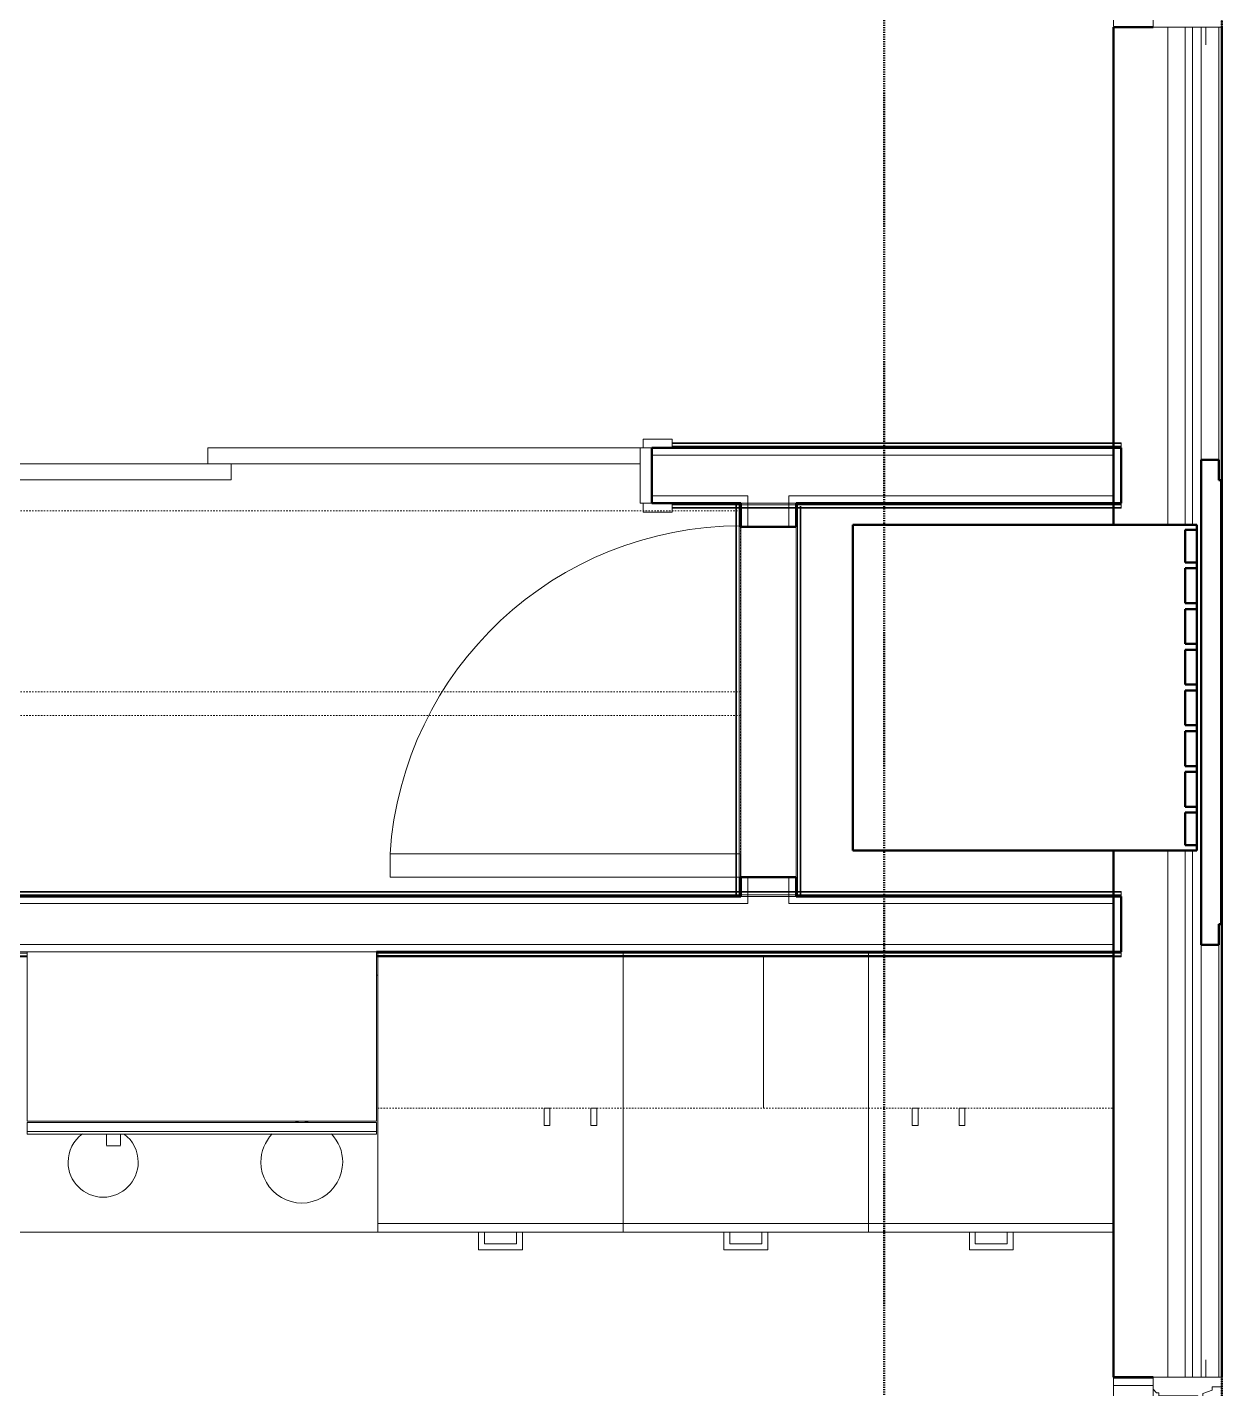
# Model space of a CAD drawing. Header units: inches. Extents: x -4218 to -1830, y 9767 to 12426.
# Drawn here: x -2169.8 to -2067.5, y 10203.4 to 10320 of the extents above; entities that cross this region are included whole.
import ezdxf

# ---------------------------------------------------------------- set-up
doc = ezdxf.new("R2010")
doc.units = ezdxf.units.IN
doc.header["$MEASUREMENT"] = 0
doc.linetypes.add('Dash', pattern=[0.25, 0.125, -0.125])
doc.linetypes.add('Dash 1_16_', pattern=[0.125, 0.0625, -0.0625])
for name, color, linetype, lineweight in [('0-1', 7, 'Continuous', 5), ('0-2', 253, 'Continuous', 9), ('A-DOOR-1', 7, 'Continuous', 9), ('A-DOOR-2', 50, 'Continuous', 20), ('A-DOOR-FRAM-1', 50, 'Continuous', 20), ('A-GENM', 5, 'Continuous', 9), ('A-GENM-7', 5, 'Continuous', 50), ('A-GLAZ-1', 151, 'Continuous', 9), ('A-GLAZ-2', 151, 'Continuous', 20), ('A-GLAZ-3', 151, 'Continuous', 50), ('A-WALL', 113, 'Continuous', 13), ('A-WALL-1', 250, 'Continuous', 50), ('A-WALL-2', 10, 'Continuous', 13), ('A-WALL-3', 254, 'Continuous', 9), ('A-WALL-4', 253, 'Continuous', 9), ('A-WALL-5', 252, 'Continuous', 9), ('A-WALL-6', 7, 'Continuous', 9), ('A-WALL-8', 113, 'Continuous', 9), ('A-WALL-9', 113, 'Continuous', 50), ('C-PROP-LINE-1', 91, 'Dash 1_16_', 50), ('Q-CASE-1', 252, 'Continuous', 9), ('Q-CASE-2', 7, 'Continuous', 9), ('Q-CASE-3', 253, 'Continuous', 9), ('Q-CASE-4', 7, 'Dash', 9), ('Q-CASE-5', 254, 'Continuous', 9), ('Q-CASE-HDLN-1', 7, 'Dash', 9), ('Q-SPCQ-1', 7, 'Continuous', 9)]:
    doc.layers.add(name, color=color, linetype=linetype, lineweight=lineweight)

# ---------------------------------------------------------------- blocks, each defined once
blk = doc.blocks.new('Basic Wall _ INT - W4BØF - _5_8 GYP - 2X4 WOOD_BATT_ - 5_8 GYP_ - ___-2694697-BACKGROUND - 3RD FLOOR')
at = {"layer": 'A-WALL-4'}
for p, q in [((-2266.07, 10245.6), (-2266.08, 10245.57)), ((-2266, 10245.78), (-2266.03, 10245.71)), ((-2265.94, 10245.93), (-2266, 10245.78)), ((-2265.91, 10245.99), (-2265.94, 10245.93)), ((-2109.02, 10245.93), (-2109.14, 10245.93)), ((-2108.93, 10245.93), (-2109.02, 10245.93)), ((-2108.87, 10245.93), (-2108.93, 10245.93)), ((-2103.97, 10245.93), (-2108.72, 10245.93)), ((-2108.72, 10245.57), (-2103.97, 10245.57)), ((-2103.77, 10245.93), (-2103.83, 10245.93)), ((-2103.68, 10245.93), (-2103.77, 10245.93)), ((-2103.56, 10245.93), (-2103.68, 10245.93)), ((-2076.17, 10245.93), (-2076.8, 10245.93)), ((-2076.8, 10245.57), (-2076.17, 10245.57)), ((-2076.17, 10245.93), (-2076.17, 10245.99)), ((-2076.17, 10245.78), (-2076.17, 10245.93)), ((-2076.17, 10245.71), (-2076.17, 10245.78)), ((-2076.17, 10245.57), (-2076.17, 10245.6))]:
    blk.add_line(p, q, dxfattribs=at)
at = {"layer": 'A-WALL-5'}
for p, q in [((-2266.08, 10245.57), (-2108.72, 10245.57)), ((-2109.14, 10245.93), (-2265.94, 10245.93)), ((-2109.02, 10245.99), (-2109.14, 10245.99)), ((-2108.93, 10245.99), (-2109.02, 10245.99)), ((-2108.87, 10245.99), (-2108.93, 10245.99)), ((-2103.97, 10245.99), (-2108.72, 10245.99)), ((-2103.97, 10245.7), (-2108.72, 10245.7)), ((-2103.97, 10245.57), (-2076.8, 10245.57)), ((-2103.77, 10245.99), (-2103.83, 10245.99)), ((-2103.68, 10245.99), (-2103.77, 10245.99)), ((-2103.56, 10245.99), (-2103.68, 10245.99)), ((-2076.8, 10245.93), (-2103.56, 10245.93)), ((-2076.17, 10245.99), (-2076.8, 10245.99)), ((-2076.17, 10245.7), (-2076.8, 10245.7)), ((-2076.17, 10245.99), (-2076.17, 10245.7)), ((-2076.17, 10245.7), (-2076.17, 10245.64)), ((-2076.17, 10245.64), (-2076.17, 10245.62)), ((-2076.17, 10245.62), (-2076.17, 10245.57))]:
    blk.add_line(p, q, dxfattribs=at)
at = {"layer": 'A-WALL-6'}
for p, q in [((-2108.72, 10245.7), (-2266.03, 10245.7)), ((-2109.14, 10245.99), (-2265.91, 10245.99)), ((-2076.8, 10245.7), (-2103.97, 10245.7)), ((-2076.8, 10245.99), (-2103.56, 10245.99))]:
    blk.add_line(p, q, dxfattribs=at)
at = {"layer": 'A-WALL-6', "flags": 128}
for points in [[(-2266.07, 10245.62), (-2266.06, 10245.64), (-2266.05, 10245.66), (-2266.04, 10245.67), (-2266.04, 10245.69), (-2266.03, 10245.7), (-2266.03, 10245.7)], [(-2266.03, 10245.7), (-2266.02, 10245.72), (-2266, 10245.78), (-2265.96, 10245.87), (-2265.91, 10245.99)]]:
    blk.add_lwpolyline(points, dxfattribs=at)
blk = doc.blocks.new('Basic Wall _ INT - W4BØF - _5_8 GYP - 2X4 WOOD_BATT_ - 5_8 GYP_ - ___-2694698-BACKGROUND - 3RD FLOOR')
at = {"layer": 'A-WALL-3'}
for p, q in [((-2203.03, 10240.82), (-2169.78, 10240.82)), ((-2169.78, 10240.47), (-2203.03, 10240.47)), ((-2139.89, 10240.82), (-2076.8, 10240.82)), ((-2076.8, 10240.47), (-2139.89, 10240.47))]:
    blk.add_line(p, q, dxfattribs=at)
at = {"layer": 'A-WALL-4'}
for p, q in [((-2268.2, 10240.47), (-2268.22, 10240.41)), ((-2268.14, 10240.62), (-2268.2, 10240.47)), ((-2268.11, 10240.68), (-2268.13, 10240.62)), ((-2268.05, 10240.82), (-2268.06, 10240.8)), ((-2243.82, 10240.47), (-2243.94, 10240.47)), ((-2243.73, 10240.47), (-2243.82, 10240.47)), ((-2243.67, 10240.47), (-2243.73, 10240.47)), ((-2243.53, 10240.82), (-2238.78, 10240.82)), ((-2238.79, 10240.47), (-2243.52, 10240.47)), ((-2238.57, 10240.47), (-2238.63, 10240.47)), ((-2238.48, 10240.47), (-2238.57, 10240.47)), ((-2238.36, 10240.47), (-2238.48, 10240.47)), ((-2203.03, 10240.7), (-2169.78, 10240.7)), ((-2139.89, 10240.7), (-2076.8, 10240.7)), ((-2076.8, 10240.82), (-2076.17, 10240.82)), ((-2076.17, 10240.47), (-2076.8, 10240.47)), ((-2076.17, 10240.8), (-2076.17, 10240.82)), ((-2076.17, 10240.62), (-2076.17, 10240.68)), ((-2076.17, 10240.47), (-2076.17, 10240.62)), ((-2076.17, 10240.41), (-2076.17, 10240.47))]:
    blk.add_line(p, q, dxfattribs=at)
at = {"layer": 'A-WALL-5'}
for p, q in [((-2243.94, 10240.47), (-2268.2, 10240.47)), ((-2268.05, 10240.82), (-2243.53, 10240.82)), ((-2243.82, 10240.41), (-2243.94, 10240.41)), ((-2243.73, 10240.41), (-2243.82, 10240.41)), ((-2243.67, 10240.41), (-2243.73, 10240.41)), ((-2243.52, 10240.7), (-2239.42, 10240.7)), ((-2238.79, 10240.41), (-2243.51, 10240.41)), ((-2239.4, 10240.7), (-2238.78, 10240.7)), ((-2238.78, 10240.82), (-2203.03, 10240.82)), ((-2238.57, 10240.41), (-2238.63, 10240.41)), ((-2238.48, 10240.41), (-2238.57, 10240.41)), ((-2238.36, 10240.41), (-2238.48, 10240.41)), ((-2203.03, 10240.47), (-2238.36, 10240.47)), ((-2169.78, 10240.41), (-2203.03, 10240.41)), ((-2076.17, 10240.41), (-2139.89, 10240.41)), ((-2076.8, 10240.7), (-2076.17, 10240.7)), ((-2076.17, 10240.82), (-2076.17, 10240.78)), ((-2076.17, 10240.78), (-2076.17, 10240.7)), ((-2076.17, 10240.7), (-2076.17, 10240.41))]:
    blk.add_line(p, q, dxfattribs=at)
at = {"layer": 'A-WALL-6'}
for p, q in [((-2243.94, 10240.41), (-2268.22, 10240.41)), ((-2268.1, 10240.7), (-2243.52, 10240.7)), ((-2238.78, 10240.7), (-2203.03, 10240.7)), ((-2203.03, 10240.41), (-2238.36, 10240.41))]:
    blk.add_line(p, q, dxfattribs=at)
at = {"layer": 'A-WALL-6', "flags": 128}
for points in [[(-2268.22, 10240.41), (-2268.17, 10240.53), (-2268.13, 10240.62), (-2268.11, 10240.68), (-2268.1, 10240.7)], [(-2268.1, 10240.7), (-2268.1, 10240.7), (-2268.1, 10240.71), (-2268.09, 10240.72), (-2268.09, 10240.74), (-2268.08, 10240.76), (-2268.07, 10240.78)]]:
    blk.add_lwpolyline(points, dxfattribs=at)
blk = doc.blocks.new('Basic Wall _ INT - W4BØF - _5_8 GYP - 2X4 WOOD_BATT_ - 5_8 GYP_ - ___-2694700-BACKGROUND - 3RD FLOOR')
at = {"layer": 'A-WALL-4'}
for p, q in [((-2109.02, 10278.87), (-2109.14, 10278.87)), ((-2108.93, 10278.87), (-2109.02, 10278.87)), ((-2108.87, 10278.87), (-2108.93, 10278.87)), ((-2108.72, 10279.22), (-2103.97, 10279.22)), ((-2103.97, 10278.87), (-2108.72, 10278.87)), ((-2103.77, 10278.87), (-2103.83, 10278.87)), ((-2103.68, 10278.87), (-2103.77, 10278.87)), ((-2103.56, 10278.87), (-2103.68, 10278.87)), ((-2076.8, 10279.22), (-2076.17, 10279.22)), ((-2076.17, 10278.87), (-2076.8, 10278.87)), ((-2076.17, 10279.2), (-2076.17, 10279.22)), ((-2076.17, 10279.02), (-2076.17, 10279.08)), ((-2076.17, 10278.93), (-2076.17, 10279.02)), ((-2076.17, 10278.87), (-2076.17, 10278.93)), ((-2076.17, 10278.81), (-2076.17, 10278.87))]:
    blk.add_line(p, q, dxfattribs=at)
at = {"layer": 'A-WALL-5'}
for p, q in [((-2114.57, 10279.22), (-2108.72, 10279.22)), ((-2109.14, 10278.87), (-2114.57, 10278.87)), ((-2109.02, 10278.81), (-2109.14, 10278.81)), ((-2108.93, 10278.81), (-2109.02, 10278.81)), ((-2108.87, 10278.81), (-2108.93, 10278.81)), ((-2108.72, 10279.1), (-2108.14, 10279.1)), ((-2103.97, 10278.81), (-2108.72, 10278.81)), ((-2108.1, 10279.1), (-2104.01, 10279.1)), ((-2103.97, 10279.22), (-2076.8, 10279.22)), ((-2103.77, 10278.81), (-2103.83, 10278.81)), ((-2103.68, 10278.81), (-2103.77, 10278.81)), ((-2103.56, 10278.81), (-2103.68, 10278.81)), ((-2076.8, 10278.87), (-2103.56, 10278.87)), ((-2076.8, 10279.1), (-2076.17, 10279.1)), ((-2076.17, 10278.81), (-2076.8, 10278.81)), ((-2076.17, 10279.22), (-2076.17, 10279.18)), ((-2076.17, 10279.18), (-2076.17, 10279.14)), ((-2076.17, 10279.14), (-2076.17, 10279.1)), ((-2076.17, 10279.1), (-2076.17, 10279.08)), ((-2076.17, 10279.08), (-2076.17, 10278.81))]:
    blk.add_line(p, q, dxfattribs=at)
at = {"layer": 'A-WALL-6'}
for p, q in [((-2114.57, 10279.1), (-2108.72, 10279.1)), ((-2109.14, 10278.81), (-2114.57, 10278.81)), ((-2103.97, 10279.1), (-2076.8, 10279.1)), ((-2076.8, 10278.81), (-2103.56, 10278.81))]:
    blk.add_line(p, q, dxfattribs=at)
blk = doc.blocks.new('Basic Wall _ INT - W4BØF - _5_8 GYP - 2X4 WOOD_BATT_ - 5_8 GYP_ - ___-2694699-BACKGROUND - 3RD FLOOR')
at = {"layer": 'A-WALL-4'}
for p, q in [((-2076.17, 10284.33), (-2076.8, 10284.33)), ((-2076.17, 10284.33), (-2076.17, 10284.39)), ((-2076.17, 10284.18), (-2076.17, 10284.33)), ((-2076.17, 10284.11), (-2076.17, 10284.18)), ((-2076.8, 10283.97), (-2076.17, 10283.97)), ((-2076.17, 10283.97), (-2076.17, 10284))]:
    blk.add_line(p, q, dxfattribs=at)
at = {"layer": 'A-WALL-5'}
for p, q in [((-2076.8, 10284.33), (-2114.57, 10284.33)), ((-2076.17, 10284.39), (-2076.8, 10284.39)), ((-2076.17, 10284.1), (-2076.8, 10284.1)), ((-2076.17, 10284.39), (-2076.17, 10284.27)), ((-2076.17, 10284.27), (-2076.17, 10284.1)), ((-2076.17, 10284.1), (-2076.17, 10284.02)), ((-2076.17, 10284.1), (-2076.17, 10284.1)), ((-2114.57, 10283.97), (-2076.8, 10283.97)), ((-2076.17, 10284.02), (-2076.17, 10283.97))]:
    blk.add_line(p, q, dxfattribs=at)
at = {"layer": 'A-WALL-6'}
for p, q in [((-2076.8, 10284.39), (-2114.57, 10284.39)), ((-2076.8, 10284.1), (-2114.57, 10284.1))]:
    blk.add_line(p, q, dxfattribs=at)
blk = doc.blocks.new('Basic Wall _ INT - W4BØF - _5_8 GYP - 2X4 WOOD_BATT_ - 5_8 GYP_ - ___-2694702-BACKGROUND - 3RD FLOOR')
at = {"layer": 'A-WALL-3'}
for p, q in [((-2103.95, 10279.22), (-2103.97, 10279.22)), ((-2103.77, 10279.22), (-2103.83, 10279.22)), ((-2103.62, 10279.22), (-2103.77, 10279.22)), ((-2103.56, 10279.22), (-2103.62, 10279.22)), ((-2103.97, 10245.57), (-2103.95, 10245.57)), ((-2103.83, 10245.57), (-2103.77, 10245.57)), ((-2103.77, 10245.57), (-2103.62, 10245.57)), ((-2103.62, 10245.57), (-2103.56, 10245.57))]:
    blk.add_line(p, q, dxfattribs=at)
at = {"layer": 'A-WALL-4'}
for p, q in [((-2103.91, 10279.22), (-2103.85, 10279.22)), ((-2103.85, 10279.22), (-2103.56, 10279.22)), ((-2103.62, 10278.99), (-2103.62, 10278.93)), ((-2103.62, 10278.89), (-2103.62, 10278.81)), ((-2103.85, 10245.57), (-2103.91, 10245.57)), ((-2103.56, 10245.57), (-2103.85, 10245.57)), ((-2103.62, 10245.99), (-2103.62, 10245.89)), ((-2103.62, 10245.87), (-2103.62, 10245.79)), ((-2103.62, 10245.78), (-2103.62, 10245.73))]:
    blk.add_line(p, q, dxfattribs=at)
at = {"layer": 'A-WALL-5'}
for p, q in [((-2103.97, 10279.22), (-2103.93, 10279.22)), ((-2103.97, 10277.22), (-2103.97, 10279.22)), ((-2103.93, 10279.22), (-2103.91, 10279.22)), ((-2103.62, 10278.81), (-2103.62, 10245.99)), ((-2103.56, 10278.99), (-2103.56, 10278.93)), ((-2103.56, 10278.89), (-2103.56, 10278.81)), ((-2103.97, 10245.57), (-2103.97, 10247.22)), ((-2103.93, 10245.57), (-2103.97, 10245.57)), ((-2103.91, 10245.57), (-2103.93, 10245.57)), ((-2103.56, 10245.99), (-2103.56, 10245.89)), ((-2103.56, 10245.87), (-2103.56, 10245.79)), ((-2103.56, 10245.78), (-2103.56, 10245.73))]:
    blk.add_line(p, q, dxfattribs=at)
at = {"layer": 'A-WALL-6'}
for p, q in [((-2103.85, 10245.57), (-2103.85, 10279.22)), ((-2103.56, 10278.81), (-2103.56, 10245.99))]:
    blk.add_line(p, q, dxfattribs=at)
blk = doc.blocks.new('Basic Wall _ INT - W4BØF - _5_8 GYP - 2X4 WOOD_BATT_ - 5_8 GYP_ - ___-2694701-BACKGROUND - 3RD FLOOR')
at = {"layer": 'A-WALL-3'}
for p, q in [((-2109.07, 10279.22), (-2109.14, 10279.22)), ((-2108.93, 10279.22), (-2109.07, 10279.22)), ((-2108.86, 10279.22), (-2108.93, 10279.22)), ((-2108.72, 10279.22), (-2108.75, 10279.22)), ((-2109.14, 10245.57), (-2109.07, 10245.57)), ((-2109.07, 10245.57), (-2108.93, 10245.57)), ((-2108.93, 10245.57), (-2108.86, 10245.57)), ((-2108.75, 10245.57), (-2108.72, 10245.57))]:
    blk.add_line(p, q, dxfattribs=at)
at = {"layer": 'A-WALL-4'}
for p, q in [((-2109.14, 10279.22), (-2108.85, 10279.22)), ((-2109.07, 10279.07), (-2109.07, 10279.02)), ((-2109.07, 10279), (-2109.07, 10278.93)), ((-2109.07, 10278.91), (-2109.07, 10278.81)), ((-2108.85, 10279.22), (-2108.79, 10279.22)), ((-2108.85, 10245.57), (-2109.14, 10245.57)), ((-2109.07, 10245.99), (-2109.07, 10245.89)), ((-2109.07, 10245.87), (-2109.07, 10245.79)), ((-2109.07, 10245.78), (-2109.07, 10245.73)), ((-2108.79, 10245.57), (-2108.85, 10245.57))]:
    blk.add_line(p, q, dxfattribs=at)
at = {"layer": 'A-WALL-5'}
for p, q in [((-2109.14, 10279.07), (-2109.14, 10279.02)), ((-2109.14, 10279.01), (-2109.14, 10278.93)), ((-2109.14, 10278.91), (-2109.14, 10278.81)), ((-2109.07, 10278.81), (-2109.07, 10245.99)), ((-2108.79, 10279.22), (-2108.77, 10279.22)), ((-2108.77, 10279.22), (-2108.72, 10279.22)), ((-2108.72, 10277.22), (-2108.72, 10279.22)), ((-2108.72, 10245.57), (-2108.72, 10247.22)), ((-2109.14, 10245.99), (-2109.14, 10245.89)), ((-2109.14, 10245.87), (-2109.14, 10245.79)), ((-2109.14, 10245.78), (-2109.14, 10245.73)), ((-2108.77, 10245.57), (-2108.79, 10245.57)), ((-2108.72, 10245.57), (-2108.77, 10245.57))]:
    blk.add_line(p, q, dxfattribs=at)
at = {"layer": 'A-WALL-6'}
for p, q in [((-2109.14, 10278.81), (-2109.14, 10245.99)), ((-2108.85, 10279.22), (-2108.85, 10245.57))]:
    blk.add_line(p, q, dxfattribs=at)
blk = doc.blocks.new('SWING - SINGLE - FLUSH - 30_ x 70_ - MAGIC PAK DOOR - ACOUSTICAL SEAL - IN CLOSET-3199408-BACKGROUND - 3RD FLOOR')
at = {"layer": 'A-DOOR-1'}
blk.add_arc((15, -2.375), 30.067, 180, 266.18593, dxfattribs=at)
at = {"layer": 'A-DOOR-2'}
for p, q in [((13, -2.375), (13, -32.375)), ((15, -2.375), (13, -2.375)), ((15, -2.375), (15, -32.375)), ((15, -32.375), (13, -32.375))]:
    blk.add_line(p, q, dxfattribs=at)
blk = doc.blocks.new('SLIDING - FLUSH - 6-0 x 6-8-3203588-BACKGROUND - 3RD FLOOR')
at = {"layer": 'A-DOOR-1'}
for p, q in [((-38.75, 3.25), (-36.25, 3.25)), ((-38.75, 2.5), (-38.75, 3.25)), ((-36.25, 2.5), (-38.75, 2.5)), ((-36.25, 3.25), (-36.25, 2.5)), ((36.25, 3.25), (38.75, 3.25)), ((36.25, 2.5), (36.25, 3.25)), ((38.75, 2.5), (36.25, 2.5)), ((38.75, 3.25), (38.75, 2.5)), ((-38.75, -2.25), (-36.25, -2.25)), ((-38.75, -3), (-38.75, -2.25)), ((-36.25, -2.25), (-36.25, -3)), ((36.25, -2.25), (38.75, -2.25)), ((36.25, -3), (36.25, -2.25)), ((38.75, -2.25), (38.75, -3)), ((-36.25, -3), (-38.75, -3)), ((38.75, -3), (36.25, -3))]:
    blk.add_line(p, q, dxfattribs=at)
at = {"layer": 'A-DOOR-2'}
for p, q in [((-1, -0.875), (-1, 0.5)), ((-1, 0.5), (36, 0.5)), ((36, 0.5), (36, -0.875)), ((-36, -2.25), (-36, -0.875)), ((-36, -0.875), (1, -0.875)), ((36, -0.875), (-1, -0.875)), ((1, -0.875), (1, -2.25)), ((1, -2.25), (-36, -2.25))]:
    blk.add_line(p, q, dxfattribs=at)
at = {"layer": 'A-DOOR-FRAM-1'}
for p, q in [((-37, -2.25), (-37, 2.5)), ((-37, 2.5), (-36, 2.5)), ((-36, 2.5), (-36, -2.25)), ((36, 2.5), (37, 2.5)), ((36, -2.25), (36, 2.5)), ((37, 2.5), (37, -2.25)), ((-36, -2.25), (-37, -2.25)), ((37, -2.25), (36, -2.25))]:
    blk.add_line(p, q, dxfattribs=at)
blk = doc.blocks.new('OD_CW_Closet - OD_CW_Closet-2067908-BACKGROUND - 3RD FLOOR')
at = {"layer": 'Q-CASE-HDLN-1'}
for p, q in [((158.05, 24), (0.74, 24)), ((0.74, 24), (0.74, -9)), ((158.05, -9), (158.05, 24)), ((0.74, 8.5), (158.05, 8.5)), ((0.74, 6.5), (158.05, 6.5)), ((0.74, -9), (158.05, -9))]:
    blk.add_line(p, q, dxfattribs=at)
blk = doc.blocks.new('Range - 24_ x 30_-V36-BACKGROUND - 3RD FLOOR')
at = {"layer": 'Q-SPCQ-1'}
blk.add_line((0, -22), (0.12, -22), dxfattribs=at)
for centre, radius, start, end in [((6.5, -6), 3.5, 360, 180), ((23.5, -6), 3, 0, 180), ((6.5, -6), 3.5, 180, 223.5648), ((6.5, -6), 3.5, 316.389, 0), ((23.5, -6), 3, 180, 233.3258), ((23.5, -6), 3, 306.1227, 0), ((6.5, -6), 3.5, 261.0228, 278.9772)]:
    blk.add_arc(centre, radius, start, end, dxfattribs=at)
blk = doc.blocks.new('Base Cabinet 4 Drawer 254 - Base Cabinet 4 Drawer 254 21_-2556168-BACKGROUND - 3RD FLOOR')
at = {"layer": 'Q-CASE-1'}
for p, q in [((-9.76, -23.25), (-9.76, -0.37)), ((11.24, -0.37), (11.24, -23.25)), ((-9.76, -23.25), (-9.76, -24)), ((11.24, -23.25), (-9.76, -23.25)), ((11.24, -24), (11.24, -23.25)), ((-9.76, -24), (11.24, -24)), ((-1.14, -24), (-0.64, -24)), ((2.61, -24), (2.11, -24))]:
    blk.add_line(p, q, dxfattribs=at)
at = {"layer": 'Q-CASE-2'}
for p, q in [((-1.14, -24), (-1.14, -25.5)), ((-0.64, -25), (-0.64, -24)), ((2.11, -24), (2.11, -25)), ((2.61, -25.5), (2.61, -24)), ((-1.14, -25.5), (2.61, -25.5)), ((2.11, -25), (-0.64, -25))]:
    blk.add_line(p, q, dxfattribs=at)
at = {"layer": 'Q-CASE-3'}
for p, q in [((-9.76, -0.37), (-9.76, 0)), ((11.24, 0), (11.24, -0.37)), ((-1.14, -24), (-0.64, -24)), ((2.61, -24), (2.11, -24))]:
    blk.add_line(p, q, dxfattribs=at)
at = {"layer": 'Q-CASE-5'}
for p, q in [((-9.76, 0), (11.24, 0)), ((-1.14, -24), (-0.64, -24)), ((-1.14, -24), (-0.64, -24)), ((2.61, -24), (2.11, -24)), ((2.61, -24), (2.11, -24))]:
    blk.add_line(p, q, dxfattribs=at)
blk = doc.blocks.new('Base Cabinet 3 Drawer 230 - Base Cabinet 3 Drawer 230 21_-2554957-BACKGROUND - 3RD FLOOR')
at = {"layer": 'Q-CASE-1'}
for p, q in [((-9.76, -23.25), (-9.76, -0.37)), ((11.24, -0.37), (11.24, -23.25)), ((-9.76, -23.25), (-9.76, -24)), ((11.24, -23.25), (-9.76, -23.25)), ((11.24, -24), (11.24, -23.25)), ((-9.76, -24), (11.24, -24)), ((-1.14, -24), (-0.64, -24)), ((2.61, -24), (2.11, -24))]:
    blk.add_line(p, q, dxfattribs=at)
at = {"layer": 'Q-CASE-2'}
for p, q in [((-1.14, -24), (-1.14, -25.5)), ((-0.64, -25), (-0.64, -24)), ((2.11, -24), (2.11, -25)), ((2.61, -25.5), (2.61, -24)), ((-1.14, -25.5), (2.61, -25.5)), ((2.11, -25), (-0.64, -25))]:
    blk.add_line(p, q, dxfattribs=at)
at = {"layer": 'Q-CASE-3'}
for p, q in [((-9.76, -0.37), (-9.76, 0)), ((11.24, 0), (11.24, -0.37)), ((-1.14, -24), (-0.64, -24)), ((2.61, -24), (2.11, -24))]:
    blk.add_line(p, q, dxfattribs=at)
at = {"layer": 'Q-CASE-5'}
for p, q in [((-9.76, 0), (11.24, 0)), ((-1.14, -24), (-0.64, -24)), ((2.61, -24), (2.11, -24))]:
    blk.add_line(p, q, dxfattribs=at)
blk = doc.blocks.new('Base Cabinet 3 Drawer 230 - Base Cabinet 3 Drawer 230 21_-V30-BACKGROUND - 3RD FLOOR')
at = {"layer": 'Q-CASE-1'}
for p, q in [((-9.76, -23.25), (-9.76, -0.37)), ((11.24, 0), (11.24, -23.25)), ((-9.76, -23.25), (-9.76, -24)), ((11.21, -23.25), (-9.76, -23.25)), ((11.24, -24), (11.24, -23.25)), ((-9.76, -24), (11.21, -24)), ((-1.14, -24), (-0.64, -24)), ((2.61, -24), (2.11, -24))]:
    blk.add_line(p, q, dxfattribs=at)
at = {"layer": 'Q-CASE-2'}
for p, q in [((-1.14, -24), (-1.14, -25.5)), ((-0.64, -25), (-0.64, -24)), ((2.11, -24), (2.11, -25)), ((2.61, -25.5), (2.61, -24)), ((-1.14, -25.5), (2.61, -25.5)), ((2.11, -25), (-0.64, -25))]:
    blk.add_line(p, q, dxfattribs=at)
at = {"layer": 'Q-CASE-3'}
for p, q in [((-9.76, -0.37), (-9.76, 0)), ((-1.14, -24), (-0.64, -24)), ((2.61, -24), (2.11, -24))]:
    blk.add_line(p, q, dxfattribs=at)
at = {"layer": 'Q-CASE-5'}
for p, q in [((-9.76, 0), (11.21, 0)), ((-1.14, -24), (-0.64, -24)), ((2.61, -24), (2.11, -24))]:
    blk.add_line(p, q, dxfattribs=at)
blk = doc.blocks.new('300 Series Wall Hung Cabinet_302 - 30_ X 36_-2572944-BACKGROUND - 3RD FLOOR')
at = {"layer": 'Q-CASE-2'}
for p, q in [((-2.25, -13.19), (-1.76, -13.19)), ((-2.25, -13.19), (-2.25, -14.69)), ((-1.76, -14.69), (-1.76, -13.19)), ((1.75, -13.19), (2.24, -13.19)), ((1.75, -13.19), (1.75, -14.69)), ((2.24, -14.69), (2.24, -13.19)), ((-2.25, -14.69), (-1.76, -14.69)), ((1.75, -14.69), (2.24, -14.69))]:
    blk.add_line(p, q, dxfattribs=at)
at = {"layer": 'Q-CASE-4'}
for p, q in [((15, -0.19), (-15, -0.19)), ((-15, -0.19), (-15, -13.19)), ((15, -13.19), (15, -0.19)), ((-15, -13.19), (15, -13.19))]:
    blk.add_line(p, q, dxfattribs=at)
blk = doc.blocks.new('30quot_MicrowaveVent_11166 - 70cm miele oven-2804781-BACKGROUND - 3RD FLOOR')
at = {"layer": 'Q-CASE-2'}
for p, q in [((8.88, 16.6), (7.69, 16.6)), ((7.69, 15.63), (7.69, 16.55)), ((8.88, 16.55), (8.88, 15.63)), ((15.68, 15.6), (-14.2, 15.6)), ((-14.2, 15.39), (-14.2, 15.6)), ((-14.2, 14.61), (-14.2, 15.39)), ((15.68, 15.39), (-14.2, 15.39)), ((15.68, 15.6), (15.68, 15.39)), ((15.68, 15.39), (15.68, 14.61)), ((15.68, 14.61), (-14.2, 14.61)), ((-14.2, 0), (-14.2, 14.49)), ((-14.2, 14.49), (15.68, 14.49)), ((15.68, 14.49), (15.68, 0)), ((-14.2, 0), (15.68, 0))]:
    blk.add_line(p, q, dxfattribs=at)
blk = doc.blocks.new('300 Series Wall Hung Cabinet_302 - 33_ X 36_-2610350-BACKGROUND - 3RD FLOOR')
at = {"layer": 'Q-CASE-2'}
for p, q in [((-2.25, -13.19), (-1.76, -13.19)), ((-2.25, -13.19), (-2.25, -14.69)), ((-1.76, -14.69), (-1.76, -13.19)), ((1.75, -13.19), (2.24, -13.19)), ((1.75, -13.19), (1.75, -14.69)), ((2.24, -14.69), (2.24, -13.19)), ((-2.25, -14.69), (-1.76, -14.69)), ((1.75, -14.69), (2.24, -14.69))]:
    blk.add_line(p, q, dxfattribs=at)
at = {"layer": 'Q-CASE-4'}
for p, q in [((16.5, -0.19), (-16.5, -0.19)), ((-16.5, -0.19), (-16.5, -13.19)), ((16.5, -13.19), (16.5, -0.19)), ((-16.5, -13.19), (16.5, -13.19))]:
    blk.add_line(p, q, dxfattribs=at)
blk = doc.blocks.new('CTR - 1st Phase - Unit Layouts_rvt-1-BACKGROUND - 3RD FLOOR')
at = {"layer": 'A-WALL-1'}
for p, q in [((-2076.17, 10283.97), (-2116.32, 10283.97)), ((-2116.32, 10283.97), (-2116.32, 10279.22)), ((-2076.17, 10283.35), (-2076.17, 10283.97)), ((-2076.17, 10279.85), (-2076.17, 10283.35)), ((-2076.17, 10279.22), (-2076.17, 10279.85)), ((-2116.32, 10279.22), (-2108.72, 10279.22)), ((-2108.72, 10279.22), (-2108.72, 10277.22)), ((-2103.97, 10279.22), (-2076.17, 10279.22)), ((-2103.97, 10277.22), (-2103.97, 10279.22)), ((-2108.72, 10277.22), (-2103.97, 10277.22)), ((-2108.72, 10247.22), (-2108.72, 10245.57)), ((-2103.97, 10247.22), (-2108.72, 10247.22)), ((-2103.97, 10245.57), (-2103.97, 10247.22)), ((-2108.72, 10245.57), (-2266.08, 10245.57)), ((-2076.17, 10245.57), (-2103.97, 10245.57)), ((-2076.17, 10244.95), (-2076.17, 10245.57)), ((-2076.17, 10241.45), (-2076.17, 10244.95)), ((-2076.17, 10240.82), (-2076.17, 10241.45)), ((-2139.89, 10240.82), (-2076.17, 10240.82)), ((-2076.8, 10240.82), (-2139.89, 10240.82)), ((-2139.89, 10240.45), (-2076.8, 10240.45)), ((-2076.8, 10240.45), (-2076.8, 10240.82))]:
    blk.add_line(p, q, dxfattribs=at)
at = {"layer": 'A-WALL-2'}
for p, q in [((-2116.32, 10283.35), (-2076.8, 10283.35)), ((-2076.8, 10279.85), (-2076.8, 10283.35)), ((-2116.32, 10279.85), (-2108.1, 10279.85)), ((-2108.1, 10279.22), (-2108.1, 10279.85)), ((-2104.6, 10279.85), (-2076.8, 10279.85)), ((-2104.6, 10279.22), (-2104.6, 10279.85)), ((-2108.1, 10277.22), (-2108.1, 10279.22)), ((-2104.6, 10277.22), (-2104.6, 10279.22)), ((-2108.1, 10245.57), (-2108.1, 10247.22)), ((-2104.6, 10245.57), (-2104.6, 10247.22)), ((-2108.1, 10244.95), (-2108.1, 10245.57)), ((-2104.6, 10244.95), (-2104.6, 10245.57)), ((-2266.34, 10244.95), (-2108.1, 10244.95)), ((-2104.6, 10244.95), (-2076.8, 10244.95)), ((-2076.8, 10241.45), (-2076.8, 10244.95)), ((-2239.4, 10241.45), (-2076.8, 10241.45))]:
    blk.add_line(p, q, dxfattribs=at)
at = {"layer": 'A-WALL-3'}
for p, q in [((-2076.17, 10283.97), (-2076.8, 10283.97)), ((-2109.14, 10279.22), (-2108.87, 10279.22)), ((-2108.72, 10279.07), (-2108.72, 10279.02)), ((-2108.72, 10279), (-2108.72, 10278.93)), ((-2108.72, 10278.91), (-2108.72, 10278.81)), ((-2103.97, 10278.93), (-2103.97, 10278.99)), ((-2103.97, 10278.81), (-2103.97, 10278.89)), ((-2103.83, 10279.22), (-2103.56, 10279.22)), ((-2076.8, 10279.22), (-2076.17, 10279.22)), ((-2108.87, 10245.57), (-2109.14, 10245.57)), ((-2108.72, 10245.99), (-2108.72, 10245.89)), ((-2108.72, 10245.87), (-2108.72, 10245.79)), ((-2108.72, 10245.78), (-2108.72, 10245.73)), ((-2103.97, 10245.89), (-2103.97, 10245.99)), ((-2103.97, 10245.79), (-2103.97, 10245.87)), ((-2103.97, 10245.73), (-2103.97, 10245.78)), ((-2103.56, 10245.57), (-2103.83, 10245.57)), ((-2076.17, 10245.57), (-2076.8, 10245.57)), ((-2139.89, 10240.82), (-2076.8, 10240.82)), ((-2076.8, 10240.82), (-2076.17, 10240.82))]:
    blk.add_line(p, q, dxfattribs=at)
at = {"layer": 'A-WALL-4'}
for p, q in [((-2116.32, 10279.22), (-2116.32, 10283.97)), ((-2076.8, 10283.97), (-2114.57, 10283.97)), ((-2076.17, 10283.97), (-2076.17, 10279.22)), ((-2114.57, 10279.22), (-2109.14, 10279.22)), ((-2108.72, 10278.81), (-2108.72, 10245.99)), ((-2103.97, 10245.99), (-2103.97, 10278.81)), ((-2103.56, 10279.22), (-2076.8, 10279.22)), ((-2109.14, 10245.57), (-2266.08, 10245.57)), ((-2076.8, 10245.57), (-2103.56, 10245.57)), ((-2076.17, 10245.57), (-2076.17, 10240.82)), ((-2076.8, 10240.82), (-2139.89, 10240.82)), ((-2076.8, 10240.82), (-2076.8, 10240.45))]:
    blk.add_line(p, q, dxfattribs=at)
at = {"layer": 'A-WALL-5'}
for p, q in [((-2103.97, 10277.22), (-2108.72, 10277.22)), ((-2108.72, 10247.22), (-2103.97, 10247.22)), ((-2139.89, 10240.45), (-2076.8, 10240.45))]:
    blk.add_line(p, q, dxfattribs=at)
at = {"layer": 'A-WALL-6'}
for p, q in [((-2108.72, 10247.22), (-2108.72, 10277.22)), ((-2103.97, 10277.22), (-2103.97, 10247.22))]:
    blk.add_line(p, q, dxfattribs=at)
at = {"layer": 'A-WALL-8'}
for p, q in [((-2076.8, 10240.82), (-2139.89, 10240.82)), ((-2139.89, 10240.82), (-2076.8, 10240.82)), ((-2076.8, 10240.45), (-2076.8, 10240.82)), ((-2076.8, 10240.82), (-2076.8, 10240.45)), ((-2076.8, 10216.82), (-2076.8, 10240.45)), ((-2076.8, 10240.45), (-2076.8, 10216.82)), ((-2203.03, 10216.82), (-2076.8, 10216.82)), ((-2076.8, 10216.82), (-2203.03, 10216.82))]:
    blk.add_line(p, q, dxfattribs=at)
at = {"layer": '0-2'}
for name, p in [('Basic Wall _ INT - W4BØF - _5_8 GYP - 2X4 WOOD_BATT_ - 5_8 GYP_ - ___-2694699-BACKGROUND - 3RD FLOOR', (0, 0)), ('Basic Wall _ INT - W4BØF - _5_8 GYP - 2X4 WOOD_BATT_ - 5_8 GYP_ - ___-2694700-BACKGROUND - 3RD FLOOR', (0, 0)), ('Basic Wall _ INT - W4BØF - _5_8 GYP - 2X4 WOOD_BATT_ - 5_8 GYP_ - ___-2694701-BACKGROUND - 3RD FLOOR', (0, 0)), ('Basic Wall _ INT - W4BØF - _5_8 GYP - 2X4 WOOD_BATT_ - 5_8 GYP_ - ___-2694702-BACKGROUND - 3RD FLOOR', (0, 0)), ('Basic Wall _ INT - W4BØF - _5_8 GYP - 2X4 WOOD_BATT_ - 5_8 GYP_ - ___-2694697-BACKGROUND - 3RD FLOOR', (0, 0)), ('Basic Wall _ INT - W4BØF - _5_8 GYP - 2X4 WOOD_BATT_ - 5_8 GYP_ - ___-2694698-BACKGROUND - 3RD FLOOR', (0, 0)), ('Base Cabinet 4 Drawer 254 - Base Cabinet 4 Drawer 254 21_-2556168-BACKGROUND - 3RD FLOOR', (-2130.01, 10240.82)), ('300 Series Wall Hung Cabinet_302 - 33_ X 36_-2610350-BACKGROUND - 3RD FLOOR', (-2123.28, 10240.64)), ('Base Cabinet 3 Drawer 230 - Base Cabinet 3 Drawer 230 21_-2554957-BACKGROUND - 3RD FLOOR', (-2109.01, 10240.82)), ('300 Series Wall Hung Cabinet_302 - 30_ X 36_-2572944-BACKGROUND - 3RD FLOOR', (-2091.78, 10240.64)), ('Base Cabinet 3 Drawer 230 - Base Cabinet 3 Drawer 230 21_-V30-BACKGROUND - 3RD FLOOR', (-2088.01, 10240.82))]:
    blk.add_blockref(name, p, dxfattribs=at)
for name, p, rotation in [('SLIDING - FLUSH - 6-0 x 6-8-3203588-BACKGROUND - 3RD FLOOR', (-2153.32, 10281.72), 180), ('OD_CW_Closet - OD_CW_Closet-2067908-BACKGROUND - 3RD FLOOR', (-2107.99, 10269.57), 180), ('SWING - SINGLE - FLUSH - 30_ x 70_ - MAGIC PAK DOOR - ACOUSTICAL SEAL - IN CLOSET-3199408-BACKGROUND - 3RD FLOOR', (-2106.35, 10262.22), 269.9999999998828), ('30quot_MicrowaveVent_11166 - 70cm miele oven-2804781-BACKGROUND - 3RD FLOOR', (-2154.1, 10240.82), 180), ('Range - 24_ x 30_-V36-BACKGROUND - 3RD FLOOR', (-2139.78, 10216.82), 180)]:
    blk.add_blockref(name, p, dxfattribs=dict(at, rotation=rotation))
blk = doc.blocks.new('Perforated Panel at Magic-Pak - hvac panel - 3rd floor-2657949-BACKGROUND - 3RD FLOOR')
at = {"layer": 'A-GLAZ-3'}
for p, q in [((19.01, 4.62), (-19.01, 4.62)), ((-19.01, 4.62), (-19.01, 4.56)), ((-19.01, 4.56), (19.01, 4.56)), ((19.01, 4.56), (19.01, 4.62))]:
    blk.add_line(p, q, dxfattribs=at)
blk = doc.blocks.new('Window-Double_Hung-Andersen-400_Series-Tilt_Wash - DOUBLE HUNG - COTTAGE - 3RD FLOOR-2888628-BACKGROUND - 3RD FLOOR')
at = {"layer": 'A-GLAZ-1'}
for p, q in [((-15.7, 2.44), (15.7, 2.44)), ((-16.29, 2.31), (-15.7, 2.31)), ((-16.29, 1.94), (-15.7, 1.94)), ((-15.82, 2.31), (-15.82, 1.94)), ((-15.7, 2.31), (15.7, 2.31)), ((-15.7, 1.94), (15.7, 1.94)), ((-15.7, 1.81), (15.7, 1.81)), ((16.29, 2.31), (15.7, 2.31)), ((16.29, 1.94), (15.7, 1.94)), ((15.82, 2.31), (15.82, 1.94)), ((-16.29, 0.37), (-15.7, 0.37)), ((-15.82, 0.37), (-15.82, 0)), ((-15.7, 0.5), (15.7, 0.5)), ((-15.7, 0.37), (15.7, 0.37)), ((16.29, 0.37), (15.7, 0.37)), ((15.82, 0.37), (15.82, 0)), ((-16.29, 0), (-15.7, 0)), ((-15.7, 0), (15.7, 0)), ((-15.7, -0.13), (15.7, -0.13)), ((16.29, 0), (15.7, 0)), ((18.95, -1.25), (-18.95, -1.25)), ((-18.95, -1.25), (-18.95, -4.63)), ((-18.32, -1.25), (-18.32, -4.63)), ((18.32, -1.25), (18.32, -4.63)), ((18.95, -4.63), (18.95, -1.25)), ((-19.01, -4.13), (-19.01, -2.63)), ((-19.01, -2.63), (-18.95, -2.63)), ((18.95, -2.63), (19.01, -2.63)), ((19.01, -2.63), (19.01, -4.13)), ((-18.95, -4.13), (-19.01, -4.13)), ((-18.95, -4.63), (18.95, -4.63)), ((19.01, -4.13), (18.95, -4.13))]:
    blk.add_line(p, q, dxfattribs=at)
at = {"layer": 'A-GLAZ-2'}
for p, q in [((19.01, 4.62), (-19.01, 4.62)), ((-19.01, 4.62), (-19.01, -1.25)), ((-18.2, 4.62), (-18.2, 3.81)), ((-18.2, 3.81), (-17.92, 3.81)), ((-17.92, 3.81), (-17.61, 3)), ((17.92, 3.81), (17.61, 3)), ((18.2, 3.81), (17.92, 3.81)), ((18.2, 4.62), (18.2, 3.81)), ((19.01, -1.25), (19.01, 4.62)), ((-19.01, 3.25), (-20.51, 3.25)), ((-17.61, 3), (-17.14, 3)), ((-17.42, 2.56), (-16.57, 2.56)), ((-17.42, 2.56), (-17.42, -0.75)), ((-17.14, 3), (-17.14, 2.56)), ((-15.86, 2.78), (-16.57, 2.78)), ((-16.57, 2.44), (-16.57, 2.78)), ((-15.7, 2.44), (-16.57, 2.44)), ((-16.29, 2.44), (-16.29, 1.81)), ((-15.86, 2.78), (-15.7, 2.44)), ((15.86, 2.78), (15.7, 2.44)), ((15.7, 2.44), (16.57, 2.44)), ((15.86, 2.78), (16.57, 2.78)), ((16.29, 2.44), (16.29, 1.81)), ((16.57, 2.44), (16.57, 2.78)), ((17.42, 2.56), (16.57, 2.56)), ((17.14, 3), (17.14, 2.56)), ((17.61, 3), (17.14, 3)), ((17.42, 2.56), (17.42, -0.75)), ((19.01, 3.25), (20.51, 3.25)), ((-17.42, 1.19), (-15.86, 1.19)), ((-15.7, 1.81), (-16.29, 1.81)), ((-15.86, 1.19), (-15.7, 1.81)), ((15.7, 1.81), (16.29, 1.81)), ((15.86, 1.19), (15.7, 1.81)), ((17.42, 1.19), (15.86, 1.19)), ((-17.42, 0.62), (-16.57, 0.62)), ((-15.86, 0.84), (-16.57, 0.84)), ((-16.57, 0.5), (-16.57, 0.84)), ((-15.7, 0.5), (-16.57, 0.5)), ((-16.29, 0.5), (-16.29, -0.13)), ((-15.86, 0.84), (-15.7, 0.5)), ((15.86, 0.84), (15.7, 0.5)), ((15.7, 0.5), (16.57, 0.5)), ((15.86, 0.84), (16.57, 0.84)), ((16.29, 0.5), (16.29, -0.13)), ((16.57, 0.5), (16.57, 0.84)), ((17.42, 0.62), (16.57, 0.62)), ((-17.67, -0.97), (-18, -1.25)), ((-17.67, -0.97), (-17.67, -0.75)), ((-17.67, -0.75), (-15.86, -0.75)), ((-15.7, -0.13), (-16.29, -0.13)), ((-15.86, -0.75), (-15.7, -0.13)), ((15.7, -0.13), (16.29, -0.13)), ((15.86, -0.75), (15.7, -0.13)), ((17.67, -0.75), (15.86, -0.75)), ((17.67, -0.97), (17.67, -0.75)), ((17.67, -0.97), (18, -1.25)), ((-19.01, -1.25), (19.01, -1.25))]:
    blk.add_line(p, q, dxfattribs=at)
blk = doc.blocks.new('V-Series_EWC4_SPVU_RFA_2015 - 2ND AND 3RD FLOOR-V204-BACKGROUND - 3RD FLOOR')
at = {"layer": 'A-GENM'}
for p, q in [((-2069.67, 10276.95), (-2069.67, 10274.16)), ((-2069.67, 10274.16), (-2069.67, 10273.66)), ((-2069.67, 10273.66), (-2069.67, 10270.67)), ((-2069.67, 10270.67), (-2069.67, 10270.17)), ((-2069.67, 10270.17), (-2069.67, 10267.19)), ((-2069.67, 10267.19), (-2069.67, 10266.69)), ((-2069.67, 10266.69), (-2069.67, 10263.7)), ((-2069.67, 10263.7), (-2069.67, 10263.2)), ((-2069.67, 10263.2), (-2069.67, 10260.22)), ((-2069.67, 10260.22), (-2069.67, 10259.72)), ((-2069.67, 10259.72), (-2069.67, 10256.73)), ((-2069.67, 10256.73), (-2069.67, 10256.23)), ((-2069.67, 10256.23), (-2069.67, 10253.25)), ((-2069.67, 10253.25), (-2069.67, 10252.75)), ((-2069.67, 10252.75), (-2069.67, 10249.95))]:
    blk.add_line(p, q, dxfattribs=at)
at = {"layer": 'A-GENM-7'}
for p, q in [((-2069.67, 10277.39), (-2099.11, 10277.39)), ((-2099.11, 10277.39), (-2099.11, 10249.51)), ((-2069.67, 10276.95), (-2069.67, 10277.39)), ((-2070.67, 10274.16), (-2070.67, 10276.95)), ((-2070.67, 10276.95), (-2069.67, 10276.95)), ((-2069.67, 10274.16), (-2070.67, 10274.16)), ((-2070.67, 10270.67), (-2070.67, 10273.66)), ((-2070.67, 10273.66), (-2069.67, 10273.66)), ((-2069.67, 10273.66), (-2069.67, 10274.16)), ((-2069.67, 10270.67), (-2070.67, 10270.67)), ((-2070.67, 10267.19), (-2070.67, 10270.17)), ((-2070.67, 10270.17), (-2069.67, 10270.17)), ((-2069.67, 10270.17), (-2069.67, 10270.67)), ((-2069.67, 10267.19), (-2070.67, 10267.19)), ((-2070.67, 10263.7), (-2070.67, 10266.69)), ((-2070.67, 10266.69), (-2069.67, 10266.69)), ((-2069.67, 10266.69), (-2069.67, 10267.19)), ((-2069.67, 10263.7), (-2070.67, 10263.7)), ((-2070.67, 10260.22), (-2070.67, 10263.2)), ((-2070.67, 10263.2), (-2069.67, 10263.2)), ((-2069.67, 10263.2), (-2069.67, 10263.7)), ((-2069.67, 10260.22), (-2070.67, 10260.22)), ((-2070.67, 10256.73), (-2070.67, 10259.72)), ((-2070.67, 10259.72), (-2069.67, 10259.72)), ((-2069.67, 10259.72), (-2069.67, 10260.22)), ((-2069.67, 10256.73), (-2070.67, 10256.73)), ((-2070.67, 10253.25), (-2070.67, 10256.23)), ((-2070.67, 10256.23), (-2069.67, 10256.23)), ((-2069.67, 10256.23), (-2069.67, 10256.73)), ((-2069.67, 10253.25), (-2070.67, 10253.25)), ((-2070.67, 10249.95), (-2070.67, 10252.75)), ((-2070.67, 10252.75), (-2069.67, 10252.75)), ((-2069.67, 10252.75), (-2069.67, 10253.25)), ((-2099.11, 10249.51), (-2069.67, 10249.51)), ((-2069.67, 10249.95), (-2070.67, 10249.95)), ((-2069.67, 10249.51), (-2069.67, 10249.95))]:
    blk.add_line(p, q, dxfattribs=at)
blk = doc.blocks.new('Family - ___-2835860-BACKGROUND - 3RD FLOOR')
at = {"layer": 'C-PROP-LINE-1'}
blk.add_line((-2067.55, 9980.19), (-2067.55, 10851.39), dxfattribs=at)
blk = doc.blocks.new('Family - ___-2835903-BACKGROUND - 3RD FLOOR')
at = {"layer": 'C-PROP-LINE-1'}
blk.add_line((-2096.45, 10009.09), (-2096.45, 10822.49), dxfattribs=at)
blk = doc.blocks.new('Family - ___-2835932-BACKGROUND - 3RD FLOOR')
at = {"layer": 'C-PROP-LINE-1'}
blk.add_line((-2067.55, 9980.19), (-2067.55, 10851.39), dxfattribs=at)

msp = doc.modelspace()

# ---------------------------------------------------------------- linework, layer by layer
at = {"layer": 'A-WALL'}
for p, q in [((-2070.67, 10277.39), (-2070.67, 10319.98)), ((-2070.05, 10277.39), (-2070.05, 10319.98)), ((-2069.3, 10282.95), (-2069.3, 10319.98)), ((-2067.8, 10282.95), (-2067.8, 10319.98)), ((-2072.17, 10204.4), (-2072.17, 10249.51)), ((-2070.67, 10204.4), (-2070.67, 10249.51)), ((-2070.05, 10204.4), (-2070.05, 10249.51)), ((-2069.3, 10204.4), (-2069.3, 10241.43)), ((-2067.8, 10204.4), (-2067.8, 10241.43))]:
    msp.add_line(p, q, dxfattribs=at)
at = {"layer": 'A-WALL-8'}
for p, q in [((-2072.17, 10277.39), (-2072.17, 10319.98)), ((-2076.8, 10204.34), (-2076.8, 10204.4))]:
    msp.add_line(p, q, dxfattribs=at)
at = {"layer": 'A-WALL-9'}
for p, q in [((-2076.8, 10319.98), (-2076.8, 10277.39)), ((-2073.42, 10319.98), (-2076.8, 10319.98)), ((-2067.55, 10281.2), (-2067.55, 10319.98)), ((-2069.3, 10241.43), (-2069.3, 10282.95)), ((-2069.3, 10282.95), (-2067.8, 10282.95)), ((-2067.8, 10282.95), (-2067.8, 10281.2)), ((-2067.8, 10281.2), (-2067.55, 10281.2)), ((-2076.8, 10277.39), (-2069.67, 10277.39)), ((-2069.67, 10277.39), (-2069.67, 10249.51)), ((-2069.67, 10249.51), (-2076.8, 10249.51)), ((-2076.8, 10249.51), (-2076.8, 10204.4)), ((-2067.55, 10243.18), (-2067.8, 10243.18)), ((-2067.8, 10243.18), (-2067.8, 10241.43)), ((-2067.55, 10204.4), (-2067.55, 10243.18)), ((-2067.8, 10241.43), (-2069.3, 10241.43)), ((-2076.8, 10204.4), (-2073.42, 10204.4))]:
    msp.add_line(p, q, dxfattribs=at)

# ---------------------------------------------------------------- block references
at = {"layer": '0-1'}
msp.add_blockref('CTR - 1st Phase - Unit Layouts_rvt-1-BACKGROUND - 3RD FLOOR', (0, 0), dxfattribs=at)
at = {"layer": 'A-GENM'}
msp.add_blockref('V-Series_EWC4_SPVU_RFA_2015 - 2ND AND 3RD FLOOR-V204-BACKGROUND - 3RD FLOOR', (0, 0), dxfattribs=at)
at = {"layer": 'A-GLAZ-1', "rotation": 269.9999999999999}
for name, p in [('Window-Double_Hung-Andersen-400_Series-Tilt_Wash - DOUBLE HUNG - COTTAGE - 3RD FLOOR-2888628-BACKGROUND - 3RD FLOOR', (-2072.17, 10338.99)), ('Perforated Panel at Magic-Pak - hvac panel - 3rd floor-2657949-BACKGROUND - 3RD FLOOR', (-2072.17, 10262.19)), ('Window-Double_Hung-Andersen-400_Series-Tilt_Wash - DOUBLE HUNG - COTTAGE - 3RD FLOOR-2888628-BACKGROUND - 3RD FLOOR', (-2072.17, 10185.39))]:
    msp.add_blockref(name, p, dxfattribs=at)
at = {"layer": 'C-PROP-LINE-1'}
for name in ['Family - ___-2835860-BACKGROUND - 3RD FLOOR', 'Family - ___-2835932-BACKGROUND - 3RD FLOOR', 'Family - ___-2835903-BACKGROUND - 3RD FLOOR']:
    msp.add_blockref(name, (0, 0), dxfattribs=at)

doc.saveas('drawing.dxf')
